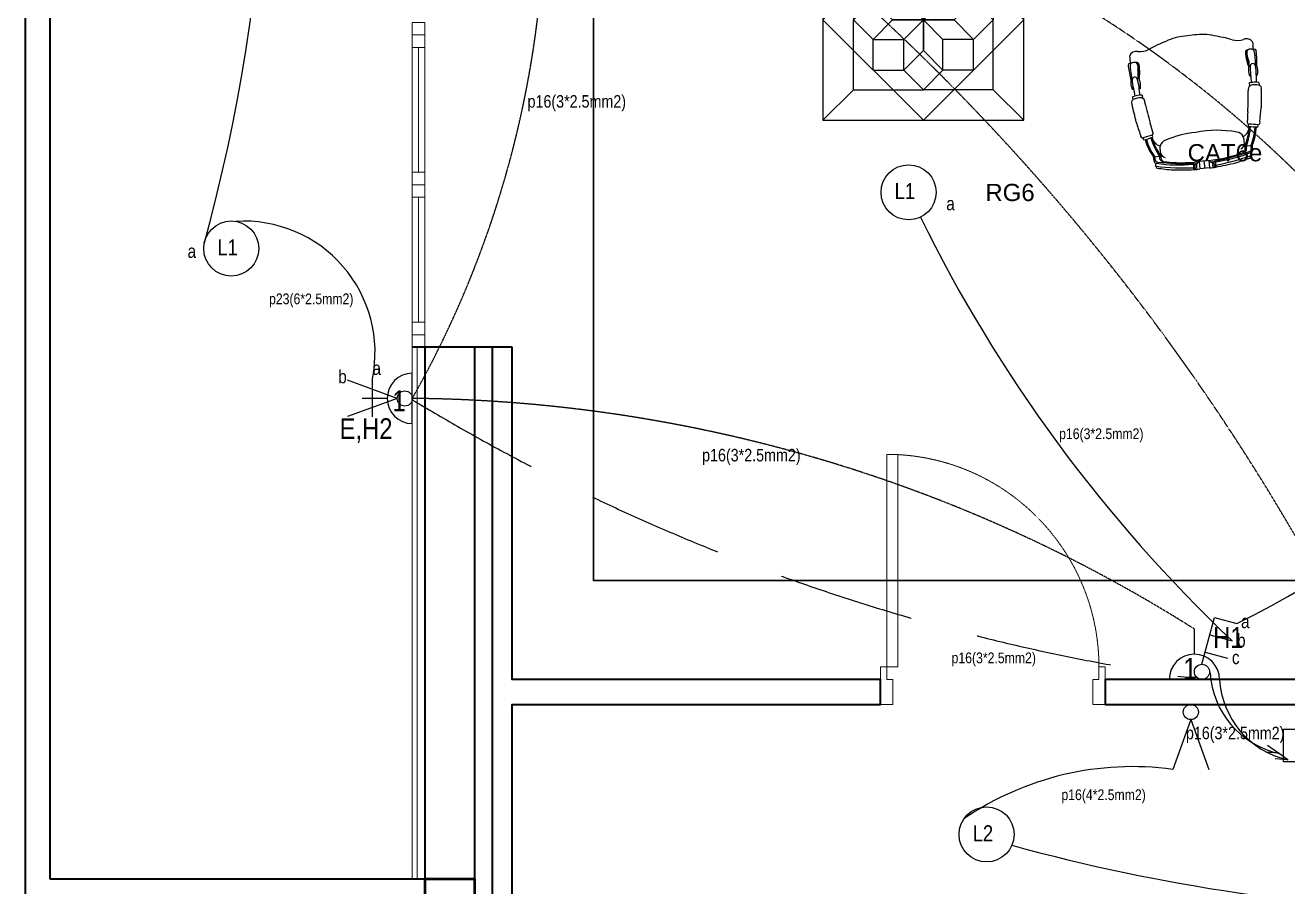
# Model space of a CAD drawing. Header units: inches. Extents: x 23642 to 146359, y -5490 to 33031.
# Drawn here: x 54694 to 60472, y 20761 to 24702 of the extents above; entities that cross this region are included whole.
import ezdxf
from ezdxf.enums import TextEntityAlignment as Align

# ---------------------------------------------------------------- set-up
doc = ezdxf.new("R2010")
doc.units = ezdxf.units.IN
doc.header["$LTSCALE"] = 5
doc.header["$MEASUREMENT"] = 0
doc.linetypes.add('Hidden (½x)', pattern=[0.1875, 0.125, -0.0625])
for name, color, linetype, lineweight in [('00-glass', 140, 'Continuous', 15), ('00-marble', 105, 'Continuous', 20), ('00-structure', 7, 'Continuous', 50), ('00-wall15-20', 30, 'Continuous', 40), ('00-wood', 35, 'Continuous', 18), ('_hidden', 253, 'Hidden (½x)', 9)]:
    doc.layers.add(name, color=color, linetype=linetype, lineweight=lineweight)
for name, color, linetype in [('furn', 7, 'Continuous'), ('Lighting', 3, 'Continuous'), ('LowPower', 4, 'Continuous'), ('Power', 2, 'Continuous')]:
    doc.layers.add(name, color=color, linetype=linetype)
doc.styles.add('ROMANS', font='')
doc.styles.get("Standard").update_dxf_attribs({"font": 'arial.ttf'})
doc.styles.get('ROMANS').set_extended_font_data('Arial Narrow')

# ---------------------------------------------------------------- blocks, each defined once
blk = doc.blocks.new('door 900x150')
at = {"layer": '00-wood'}
for points in [[(70, 0), (70, 850), (25, 850), (25, 0)], [(0, 0), (25, 0), (25, -50), (50, -50), (50, -150), (0, -150)], [(900, 0), (875, 0), (875, -50), (850, -50), (850, -150), (900, -150)]]:
    blk.add_lwpolyline(points, close=True, dxfattribs=at)
at = {"layer": '_hidden'}
blk.add_arc((22.8, -0.9), 852.2, 0.0583, 86.8267, dxfattribs=at)
blk = doc.blocks.new('CHAIR11')
at = {"layer": 'furn'}
for p, q in [((0.3071, 0.3591), (0.3239, 0.3591)), ((0.3032, 0.3042), (0.3218, 0.3042)), ((0.6573, 0.2808), (0.6573, 0.2388)), ((0, 0.0275), (0, -0.0275)), ((0.7134, 0.0275), (0.7134, -0.0275)), ((0.7134, 0.0275), (0.7549, 0.0275)), ((0.7134, 0), (0.7549, 0)), ((0.7187, 0.0622), (0.7547, 0.063)), ((0.7215, 0.054), (0.755, 0.0547)), ((0.7217, 0.0451), (0.7552, 0.0453)), ((0.7549, 0.0275), (0.7549, -0.0275)), ((0.7134, -0.0275), (0.7549, -0.0275)), ((0.7187, -0.0622), (0.7547, -0.063)), ((0.7215, -0.054), (0.755, -0.0547)), ((0.7217, -0.0451), (0.7552, -0.0453)), ((0.6573, -0.2808), (0.6573, -0.2388)), ((0.3032, -0.3042), (0.3218, -0.3042)), ((0.3071, -0.3591), (0.3239, -0.3591))]:
    blk.add_line(p, q, dxfattribs=at)
for centre, radius, start, end in [((0.1294, 0.3527), 0.0119, 73.65554, 203.90111), ((0.1077, -0.5046), 0.869, 83.0272, 88.35157), ((0.2168, 0.3539), 0.00547, 130.94614, 217.05875), ((0.2351, 0.2854), 0.0758, 68.16618, 106.77475), ((0.5322, 0.3157), 0.2293, 169.09163, 182.88546), ((0.4044, 0.327), 0.0869, 159.77057, 191.19009), ((0.3416, 0.3482), 0.0208, 67.27458, 154.7521), ((0.9802, 5.141), 4.8151, 262.47541, 263.69575), ((-0.0555, 0.2763), 0.1142, 339.07107, 12.12044), ((0.0953, 0.313), 0.0412, 116.30423, 197.95243), ((0.0903, 0.1954), 0.1551, 79.51138, 94.91021), ((0.1581, 0.3305), 0.0432, 156.23151, 198.13027), ((0.1323, 0.3176), 0.0152, 182.0325, 271.85788), ((0.1445, 0.3568), 0.0483, 235.46231, 293.37719), ((0.1434, 0.3028), 0.0515, 79.79812, 118.82607), ((0.1416, 0.3782), 0.0764, 263.35888, 292.01407), ((0.1601, 0.4553), 0.1529, 266.88251, 289.92378), ((0.2035, 0.7736), 0.4232, 263.08378, 271.06984), ((0.1912, 0.2206), 0.0959, 79.79341, 106.70233), ((0.205, 0.1661), 0.1455, 87.15964, 103.83753), ((0.2128, 0.3356), 0.0149, 95.48661, 254.71639), ((0.2139, 0.3175), 0.00624, 144.21565, 254.37081), ((0.2701, 0.7199), 0.4034, 261.2614, 274.9429), ((0.2307, 0.1841), 0.1674, 79.73859, 96.62194), ((0.2408, 0.4064), 0.0993, 253.09476, 283.14706), ((0.2604, 0.3529), 0.00405, 270.6787, 44.86382), ((0.2647, 0.1087), 0.2402, 80.35893, 90.9958), ((0.2605, 0.3125), 0.00405, 315.13618, 89.3213), ((0.3421, 0.3169), 0.0239, 196.27936, 284.29302), ((0.0191, -2.6248), 2.937, 81.259, 83.57061), ((-0.0673, -2.4083), 2.8115, 77.79974, 79.36765), ((0.5294, 0.3248), 0.0152, 3.63997, 99.76355), ((1.3617, 0.1384), 0.8384, 167.08489, 170.58334), ((0.5483, 0.3136), 0.0128, 52.63488, 107.14076), ((0.3181, 0.3452), 0.2389, 342.33214, 354.84234), ((0.4957, -0.0175), 0.3393, 61.5533, 79.8723), ((0.4995, -0.0101), 0.3241, 60.87401, 80.08753), ((0.6688, -0.0308), 0.6726, 156.67545, 165.54237), ((0.5739, 0.7357), 0.4703, 256.66365, 263.29485), ((0.5246, 0.277), 0.0101, 235.99383, 352.15686), ((0.5415, 0.2791), 0.00769, 207.01636, 304.01318), ((0.4957, -0.0594), 0.3393, 61.5533, 81.33318), ((0.541, 0.2117), 0.0645, 22.11775, 84.89047), ((0.4957, -0.052), 0.3393, 61.5533, 80.98622), ((0.6175, 0.1923), 0.0468, 110.89824, 166.42211), ((0.6166, 0.1962), 0.0428, 81.66291, 111.60898), ((0.6458, -0.5212), 0.7601, 89.13482, 91.73555), ((0.6325, 0.2012), 0.0384, 21.87128, 78.73046), ((0.6739, 0.3563), 0.0773, 257.55909, 276.05221), ((0.6672, 0.3496), 0.0773, 262.61105, 276.05221), ((0.6659, 0.2239), 0.024, 17.46223, 111.17702), ((0.6638, 0.1973), 0.0421, 53.52895, 98.86861), ((0.6748, 0.2587), 0.0141, 6.58668, 87.72734), ((0.6815, 0.2654), 0.0141, 6.58668, 87.72734), ((-0.3554, 0.0014), 1.0758, 3.2406, 13.92682), ((-0.0935, 0.033), 0.8069, 359.60991, 14.21229), ((0.7055, 0.2501), 0.0245, 47.69263, 117.88984), ((-0.1184, 0.0479), 0.8429, 0.97927, 15.06651), ((-1.0702, -0.1182), 1.8242, 5.43301, 12.41361), ((-0.0425, 0.0425), 0.7971, 9.71963, 16.45338), ((1.1563, 0.0241), 0.6111, 162.95218, 184.84537), ((-1.4916, -0.1059), 2.2526, 4.29172, 7.21521), ((0.2977, 0.0363), 0.2979, 160.21216, 181.68648), ((0.7376, 0.0286), 0.0202, 155.66726, 183.15202), ((0.7196, 0.0579), 0.00437, 295.61753, 102.36088), ((0.7206, 0.0409), 0.00426, 249.39013, 75.7776), ((0.7196, 0.0495), 0.00489, 295.4349, 66.85555), ((0.3769, 0.0426), 0.3783, 357.72002, 3.05446), ((0.2977, -0.0363), 0.2979, 178.31352, 199.78784), ((1.0706, -0.0437), 0.5235, 178.22949, 197.74854), ((-0.0935, -0.033), 0.8069, 345.78771, 0.39009), ((-0.3554, -0.0014), 1.0758, 346.07318, 356.7594), ((-0.1184, -0.0479), 0.8429, 344.93349, 359.02073), ((-1.0702, 0.1182), 1.8242, 347.58639, 354.56699), ((0.7376, -0.0286), 0.0202, 176.84798, 204.33274), ((0.7196, -0.0579), 0.00437, 257.63912, 64.38247), ((0.7206, -0.0409), 0.00426, 284.2224, 110.60987), ((0.7196, -0.0495), 0.00489, 293.14445, 64.5651), ((-1.4916, 0.1059), 2.2526, 352.78479, 355.70828), ((0.3769, -0.0426), 0.3783, 356.94554, 2.27998), ((0.6688, 0.0308), 0.6726, 194.45763, 203.32455), ((0.6175, -0.1923), 0.0468, 193.57789, 249.10176), ((-0.0425, -0.0425), 0.7971, 343.54662, 350.28037), ((-0.0555, -0.2763), 0.1142, 347.87956, 20.92893), ((0.0191, 2.6248), 2.937, 276.42939, 278.741), ((0.5739, -0.7357), 0.4703, 96.70515, 103.33635), ((0.5246, -0.277), 0.0101, 7.84314, 124.00617), ((0.5415, -0.2791), 0.00769, 55.98682, 152.98364), ((1.3617, -0.1384), 0.8384, 189.41666, 192.91511), ((0.3181, -0.3452), 0.2389, 5.15766, 17.66786), ((0.541, -0.2117), 0.0645, 275.10953, 337.88225), ((0.4957, 0.0594), 0.3393, 278.66682, 298.4467), ((0.4957, 0.052), 0.3393, 279.01378, 298.4467), ((0.4995, 0.0101), 0.3241, 279.91247, 299.12599), ((0.4957, 0.0175), 0.3393, 280.1277, 298.4467), ((0.6166, -0.1962), 0.0428, 248.39102, 278.33709), ((0.6458, 0.5212), 0.7601, 268.26445, 270.86518), ((0.6325, -0.2012), 0.0384, 281.26954, 338.12872), ((0.6659, -0.2239), 0.024, 248.82298, 342.53777), ((0.6638, -0.1973), 0.0421, 261.13139, 306.47105), ((0.6672, -0.3496), 0.0773, 83.94779, 97.38895), ((0.6739, -0.3563), 0.0773, 83.94779, 102.44091), ((0.6748, -0.2587), 0.0141, 272.27266, 353.41332), ((0.6815, -0.2654), 0.0141, 272.27266, 353.41332), ((0.7055, -0.2501), 0.0245, 242.11016, 312.30737), ((0.0953, -0.313), 0.0412, 162.04757, 243.69577), ((0.0903, -0.1954), 0.1551, 265.08979, 280.48862), ((0.1581, -0.3305), 0.0432, 161.86973, 203.76849), ((0.1323, -0.3176), 0.0152, 88.14212, 177.9675), ((0.1445, -0.3568), 0.0483, 66.62281, 124.53769), ((0.1294, -0.3527), 0.0119, 156.09889, 286.34446), ((0.1434, -0.3028), 0.0515, 241.17393, 280.20188), ((0.1416, -0.3782), 0.0764, 67.98593, 96.64112), ((0.1601, -0.4553), 0.1529, 70.07622, 93.11749), ((0.2035, -0.7736), 0.4232, 88.93016, 96.91622), ((0.1912, -0.2206), 0.0959, 253.29767, 280.20659), ((0.205, -0.1661), 0.1455, 256.16247, 272.84036), ((0.2128, -0.3356), 0.0149, 105.28361, 264.51339), ((0.2139, -0.3175), 0.00624, 105.62919, 215.78435), ((0.2701, -0.7199), 0.4034, 85.0571, 98.7386), ((0.2307, -0.1841), 0.1674, 263.37806, 280.26141), ((0.2168, -0.3539), 0.00547, 142.94125, 229.05386), ((0.2408, -0.4064), 0.0993, 76.85294, 106.90524), ((0.2351, -0.2854), 0.0758, 253.22525, 291.83382), ((0.2605, -0.3125), 0.00405, 270.6787, 44.86382), ((0.2647, -0.1087), 0.2402, 269.0042, 279.64107), ((0.2604, -0.3529), 0.00405, 315.13618, 89.3213), ((0.5322, -0.3157), 0.2293, 177.11454, 190.90837), ((0.4044, -0.327), 0.0869, 168.80991, 200.22943), ((0.3421, -0.3169), 0.0239, 75.70698, 163.72064), ((0.9802, -5.141), 4.8151, 96.30425, 97.52459), ((-0.0673, 2.4083), 2.8115, 280.63235, 282.20026), ((0.5294, -0.3248), 0.0152, 260.23645, 356.36003), ((0.5483, -0.3136), 0.0128, 252.85924, 307.36512), ((0.1077, 0.5046), 0.869, 271.64843, 276.9728), ((0.3416, -0.3482), 0.0208, 205.2479, 292.72542)]:
    blk.add_arc(centre, radius, start, end, dxfattribs=at)
blk = doc.blocks.new('TA188')
for p, q in [((-180, 3808), (430, 3198)), ((1820, 3808), (-180, 1808)), ((-180, 3808), (-180, 3308)), ((320, 3808), (-180, 3808)), ((820, 3808), (320, 3808)), ((621, 3808), (320, 3808)), ((1320, 3808), (820, 3808)), ((820, 3808), (820, 3808)), ((1820, 3808), (1320, 3808)), ((1621, 3808), (1320, 3808)), ((3820, 1808), (1820, 3808)), ((2320, 3808), (1820, 3808)), ((2820, 3808), (2320, 3808)), ((2621, 3808), (2320, 3808)), ((3320, 3808), (2820, 3808)), ((2820, 3808), (2820, 3808)), ((3820, 3808), (3210, 3198)), ((3621, 3808), (3320, 3808)), ((3820, 3808), (3320, 3808)), ((3820, 3308), (3820, 3808)), ((-180, 3609), (-180, 3308)), ((-180, 3308), (-180, 2808)), ((3820, 2808), (3820, 3308)), ((3820, 3008), (3820, 3308)), ((430, 3198), (430, 1808)), ((430, 3198), (1820, 3198)), ((1820, 3198), (1430, 2808)), ((2210, 2808), (1820, 3198)), ((3210, 3198), (1820, 3198)), ((1820, 3198), (1820, 3198)), ((3210, 3198), (3210, 1808)), ((-180, 2808), (-180, 2308)), ((-180, 2808), (-180, 2808)), ((820, 2808), (820, 2198)), ((820, 2808), (1430, 2808)), ((1430, 2808), (1820, 2421)), ((1430, 2808), (1430, 2198)), ((2210, 2808), (1820, 2421)), ((2820, 2808), (2210, 2808)), ((2210, 2808), (2210, 2198)), ((2820, 2808), (2820, 2198)), ((3820, 2308), (3820, 2808)), ((3820, 2808), (3820, 2808)), ((-180, 2609), (-180, 2308)), ((-180, 2308), (-180, 1808)), ((1820, 2421), (1820, 2308)), ((1820, 2421), (1820, 2308)), ((1820, 2308), (1820, 2421)), ((1820, 2308), (1820, 1808)), ((1820, 1808), (1820, 2308)), ((1820, 2008), (1820, 2308)), ((3820, 1808), (3820, 2308)), ((3820, 2008), (3820, 2308)), ((820, 2198), (430, 1808)), ((820, 2198), (1207, 1808)), ((820, 2198), (1430, 2198)), ((1430, 2198), (1820, 1808)), ((2210, 2198), (1820, 1808)), ((2820, 2198), (2210, 2198)), ((2820, 2198), (2433, 1808)), ((3210, 1808), (2820, 2198)), ((-180, 1808), (-180, 1308)), ((-180, 1808), (1820, -192)), ((430, 418), (430, 1808)), ((430, 1808), (430, 1808)), ((430, 1808), (820, 1418)), ((820, 1418), (1207, 1808)), ((1320, 1808), (1207, 1808)), ((1207, 1808), (1320, 1808)), ((1207, 1808), (1320, 1808)), ((1621, 1808), (1320, 1808)), ((1820, 1808), (1320, 1808)), ((1320, 1808), (1820, 1808)), ((1430, 1418), (1820, 1808)), ((1820, 1308), (1820, 1808)), ((1820, -192), (3820, 1808)), ((2210, 1418), (1820, 1808)), ((1820, 1808), (1820, 1308)), ((2320, 1808), (1820, 1808)), ((1820, 1808), (2320, 1808)), ((2020, 1808), (2320, 1808)), ((2433, 1808), (2320, 1808)), ((2433, 1808), (2320, 1808)), ((2320, 1808), (2433, 1808)), ((2820, 1418), (2433, 1808)), ((2820, 1418), (3210, 1808)), ((3210, 418), (3210, 1808)), ((3210, 1808), (3210, 1808)), ((3820, 1308), (3820, 1808)), ((-180, 1609), (-180, 1308)), ((1820, 1609), (1820, 1308)), ((-180, 1308), (-180, 808)), ((820, 808), (820, 1418)), ((820, 1418), (1430, 1418)), ((1430, 808), (1430, 1418)), ((1820, 1196), (1820, 1308)), ((1820, 1196), (1820, 1308)), ((1820, 1308), (1820, 1196)), ((2210, 808), (2210, 1418)), ((2820, 1418), (2210, 1418)), ((2820, 808), (2820, 1418)), ((3820, 808), (3820, 1308)), ((3820, 1008), (3820, 1308)), ((1430, 808), (1820, 1196)), ((2210, 808), (1820, 1196)), ((-180, 808), (-180, 308)), ((-180, 808), (-180, 808)), ((820, 808), (1430, 808)), ((1430, 808), (1820, 418)), ((1820, 418), (2210, 808)), ((2820, 808), (2210, 808)), ((3820, 308), (3820, 808)), ((3820, 808), (3820, 808)), ((-180, 609), (-180, 308)), ((-180, -192), (430, 418)), ((-180, 308), (-180, -192)), ((430, 418), (1820, 418)), ((3210, 418), (1820, 418)), ((1820, 418), (1820, 418)), ((3820, -192), (3210, 418)), ((3820, 8), (3820, 308)), ((3820, -192), (3820, 308)), ((-180, -192), (320, -192)), ((20, -192), (320, -192)), ((320, -192), (820, -192)), ((820, -192), (1320, -192)), ((820, -192), (820, -192)), ((1020, -192), (1320, -192)), ((1320, -192), (1820, -192)), ((1820, -192), (2320, -192)), ((2020, -192), (2320, -192)), ((2320, -192), (2820, -192)), ((2820, -192), (3320, -192)), ((2820, -192), (2820, -192)), ((3020, -192), (3320, -192)), ((3320, -192), (3820, -192))]:
    blk.add_line(p, q)

msp = doc.modelspace()

# ---------------------------------------------------------------- linework, layer by layer
at = {"layer": '00-glass', "transparency": 33554687}
for p, q in [((56465.14427, 24029.23242), (56465.14427, 24600.66099)), ((56522.28713, 24029.23242), (56522.28713, 24600.66099)), ((56465.14427, 23343.51813), (56465.14427, 23914.94671)), ((56522.28713, 23343.51813), (56522.28713, 23914.94671))]:
    msp.add_line(p, q, dxfattribs=at)
for points in [[(56465.14427, 24714.94671), (56465.14427, 24657.80385), (56522.28713, 24657.80385), (56522.28713, 24714.94671)], [(56465.14427, 24657.80385), (56465.14427, 24600.66099), (56522.28713, 24600.66099), (56522.28713, 24657.80385)], [(56465.14427, 24029.23242), (56465.14427, 23972.08956), (56522.28713, 23972.08956), (56522.28713, 24029.23242)], [(56465.14427, 23972.08956), (56465.14427, 23914.94671), (56522.28713, 23914.94671), (56522.28713, 23972.08956)], [(56465.14427, 23343.51813), (56465.14427, 23286.37528), (56522.28713, 23286.37528), (56522.28713, 23343.51813)], [(56465.14427, 23286.37528), (56465.14427, 23229.23242), (56522.28713, 23229.23242), (56522.28713, 23286.37528)]]:
    msp.add_lwpolyline(points, close=True, dxfattribs=at)
for points in [[(56493.7157, 24600.66099), (56493.7157, 24029.23242)], [(56493.7157, 23914.94671), (56493.7157, 23343.51813)]]:
    msp.add_lwpolyline(points, dxfattribs=at)
at = {"layer": '00-marble', "transparency": 33554687}
for points in [[(56465.14427, 23229.23242), (56465.14427, 20794.94671)], [(56488.00142, 23229.23242), (56488.00142, 20794.94671)]]:
    msp.add_lwpolyline(points, dxfattribs=at)
at = {"layer": '00-structure'}
msp.add_lwpolyline([(56750.85856, 20166.37528), (56750.85856, 20166.37528), (56750.85856, 20166.37528), (56750.85856, 20794.94671), (56522.28713, 20794.94671), (56522.28713, 20794.94671), (56522.28713, 20794.94671), (56522.28713, 20166.37528)], close=True, dxfattribs=at)
at = {"layer": '00-wall15-20', "transparency": 33554687}
for p, q in [((54693.7157, 28337.80385), (54693.7157, 20680.66099)), ((54808.00142, 20794.94671), (54808.00142, 28223.51813)), ((56922.28713, 23229.23242), (56465.14427, 23229.23242)), ((56522.28713, 20794.94671), (54808.00142, 20794.94671))]:
    msp.add_line(p, q, dxfattribs=at)
at = {"layer": '00-wall15-20'}
msp.add_lwpolyline([(66965.14427, 26166.37528), (66965.14427, 26257.80385), (62722.28713, 26257.80385), (62722.28713, 26166.37528), (64179.42999, 26166.37528), (64179.42999, 21709.23242), (59636.57285, 21709.23242), (59636.57285, 21594.94671), (64350.85856, 21594.94671), (64350.85856, 21594.94671), (65608.00142, 21594.94671), (65608.00142, 21509.23242), (65722.28713, 21509.23242), (65722.28713, 22623.51813), (65608.00142, 22623.51813), (65608.00142, 21709.23242), (64293.7157, 21709.23242), (64293.7157, 26166.37528), (66965.14427, 26166.37528)], dxfattribs=at)
at = {"layer": '00-wall15-20', "transparency": 33554687}
for points in [[(56522.28713, 23229.23242), (56522.28713, 20794.94671), (56750.85856, 20794.94671), (56750.85856, 23229.23242)], [(56830.85856, 23229.23242), (56830.85856, 19509.23242), (56922.28713, 19509.23242), (56922.28713, 21594.94671), (58608.00142, 21594.94671), (58608.00142, 21709.23242), (58608.00142, 21709.23242), (58608.00142, 21709.23242), (58608.00142, 21709.23242), (58608.00142, 21709.23242), (56922.28713, 21709.23242), (56922.28713, 23229.23242)]]:
    msp.add_lwpolyline(points, dxfattribs=at)
at = {"layer": 'Lighting', "linetype": 'Continuous', "lineweight": 30}
for p, q in [((57294.27202, 25931.96396), (57294.27202, 22162.39464)), ((57294.27202, 22162.39464), (63899.29367, 22162.39464))]:
    msp.add_line(p, q, dxfattribs=at)
at = {"layer": 'Lighting'}
for p, q in [((56396.22426, 22994.83824), (56168.45601, 23077.73911)), ((56282.34014, 22909.99937), (56282.34014, 23084.22392)), ((56396.22426, 22994.83824), (56168.45601, 22911.93738)), ((60079.40786, 21778.75182), (60136.60384, 21992.21014)), ((60136.60384, 21992.21014), (60238.80231, 21964.82615)), ((60115.44279, 21913.23604), (60217.52235, 21885.8839)), ((60094.28174, 21834.26193), (60196.3613, 21806.90979)), ((60028.58328, 21525.43253), (59945.68241, 21297.66428)), ((60028.58328, 21525.43253), (60111.48414, 21297.66428)), ((60453.22423, 21481.09267), (61368.28047, 21481.09267)), ((60453.22423, 21332.27579), (60453.22423, 21481.09267)), ((60429.11892, 21371.75541), (60379.93099, 21406.34393)), ((60429.11892, 21371.75541), (60370.82396, 21376.37913)), ((61372.30418, 21332.27579), (60453.22423, 21332.27579))]:
    msp.add_line(p, q, dxfattribs=at)
for centre, radius in [((58736.57285, 23937.80385), 125.93297), ((55636.57285, 23680.66099), 125.93297), ((56430.89677, 22994.57866), 34.67347), ((60079.40786, 21744.07835), 34.67347), ((60028.58328, 21560.10601), 34.67347), ((59093.7157, 21000.09558), 125.93297)]:
    msp.add_circle(centre, radius, dxfattribs=at)
for centre, radius, start, end in [((47852.10013, 25824.90055), 7948.67257, 344.54710079, 10.69713279), ((64899.75928, 26825.62334), 6806.20073, 206.166025968, 226.532978875), ((57940.85588, 26573.70009), 5149.97833, 296.500464469, 327.813325359), ((55694.40592, 23205.61881), 600.33605, 348.333685033, 93.514707751), ((60516.72484, 21762.49698), 400.44197, 183.299450831, 257.363020149), ((59760.81516, 19946.03624), 1364.21195, 82.211765486, 124.398380627), ((61483.14432, 29204.55137), 8561.22029, 254.599408655, 282.874003178)]:
    msp.add_arc(centre, radius, start, end, dxfattribs=at)
at = {"layer": 'Lighting', "linetype": 'Hidden (½x)', "ltscale": 1000}
msp.add_arc((61356.18193, 31056.94033), 9434.58124, 238.773941736, 262.180298277, dxfattribs=at)
at = {"layer": 'LowPower', "linetype": 'Hidden (½x)', "transparency": 33554687}
for centre, radius, start, end in [((51592.64074, 17185.60445), 10309.72896, 17.798078834, 57.29333737), ((56682.90817, 20127.70331), 5466.17954, 2.197428467, 84.764419999)]:
    msp.add_arc(centre, radius, start, end, dxfattribs=at)
at = {"layer": 'Power'}
for p, q in [((56465.30738, 22879.73937), (56465.30738, 23110.01466)), ((56350.16974, 22994.87701), (56235.03209, 22994.87701)), ((60044.73447, 21824.54251), (60044.73447, 21939.68015)), ((59929.59683, 21709.40487), (60159.87212, 21709.40487)), ((60472.04439, 21341.71051), (60413.74943, 21346.33424)), ((60472.04439, 21341.71051), (60422.85646, 21376.29903))]:
    msp.add_line(p, q, dxfattribs=at)
at = {"layer": 'Power', "linetype": 'Hidden (½x)'}
for centre, radius, start, end in [((52400.48506, 25298.83964), 4672.36816, 330.455207851, 7.060245309), ((56403.46586, 16186.45401), 6808.70385, 57.669912113, 89.479591609)]:
    msp.add_arc(centre, radius, start, end, dxfattribs=at)
at = {"layer": 'Power'}
for centre, radius, start, end in [((56465.30738, 22994.87701), 115.13764, 90, 270), ((60044.73447, 21709.40487), 115.13764, 0, 180), ((60559.65031, 21732.45209), 400.44197, 183.29945083, 257.363020149)]:
    msp.add_arc(centre, radius, start, end, dxfattribs=at)

# ---------------------------------------------------------------- block references
at = {"color": 3, "xscale": 0.2296765680760068, "yscale": 0.2296765680760068, "zscale": 0.2296765680760068}
msp.add_blockref('TA188', (58386.21932, 24311.25875), dxfattribs=at)
at = {"layer": '00-wood', "transparency": 33554687, "xscale": 1.142857142857144, "yscale": 1.142857142857144, "zscale": 1.142857142857144}
msp.add_blockref('door 900x150', (58608.00178, 21766.37539), dxfattribs=at)
at = {"layer": 'furn', "xscale": 810.5179872687673, "yscale": 810.5179872687673, "zscale": 810.5179872687673, "rotation": 276.5181690045736}
msp.add_blockref('CHAIR11', (60022.88944, 24655.04722), dxfattribs=at)

# ---------------------------------------------------------------- texts
at = {"layer": 'Lighting', "style": 'ROMANS'}
for s, height, p in [('L1', 73.383014, (58672.88298, 23906.56265)), ('a', 61.15251, (58909.27841, 23855.56744)), ('L1', 73.383014, (55572.88298, 23649.41979)), ('a', 61.15251, (55436.67692, 23637.83747)), ('p23(6*2.5mm2)', 48.9220092, (55809.51986, 23425.83682)), ('b', 61.15251, (56126.35087, 23064.07621)), ('a', 61.15251, (56283.11945, 23102.50406)), ('p16(3*2.5mm2)', 48.9220092, (59425.65769, 22808.89661)), ('a', 61.15251, (60258.33056, 21944.09444)), ('b', 61.15251, (60240.13427, 21857.49558)), ('p16(3*2.5mm2)', 48.9220092, (58933.32946, 21783.58575)), ('c', 61.15251, (60216.74002, 21779.3845)), ('p16(4*2.5mm2)', 48.9220092, (59436.08087, 21157.38308)), ('L2', 73.383014, (59030.02584, 20968.85438))]:
    msp.add_text(s, height=height, dxfattribs=at).set_placement(p)
at = {"layer": 'LowPower', "ltscale": 20, "transparency": 33554687}
for s, p in [('CAT6e', (60184.59372, 24118.8994)), ('RG6', (59200.84182, 23937.14198))]:
    msp.add_text(s, height=78.610717, dxfattribs=at).set_placement(p, align=Align.MIDDLE)
at = {"layer": 'Power', "style": 'ROMANS'}
for s, height, p in [('p16(3*2.5mm2)', 57.1119265, (56992.627, 24325.1652)), ('1', 95.18654, (56374.49928, 22936.34593)), ('E,H2', 95.186544, (56132.36726, 22809.1093)), ('p16(3*2.5mm2)', 57.1119265, (57791.60167, 22706.84968)), ('H1', 95.186544, (60130.63566, 21853.3712)), ('1', 95.18654, (59994.57091, 21711.86066)), ('p16(3*2.5mm2)', 57.1119265, (60005.92127, 21435.75469))]:
    msp.add_text(s, height=height, dxfattribs=at).set_placement(p)

doc.saveas('drawing.dxf')
